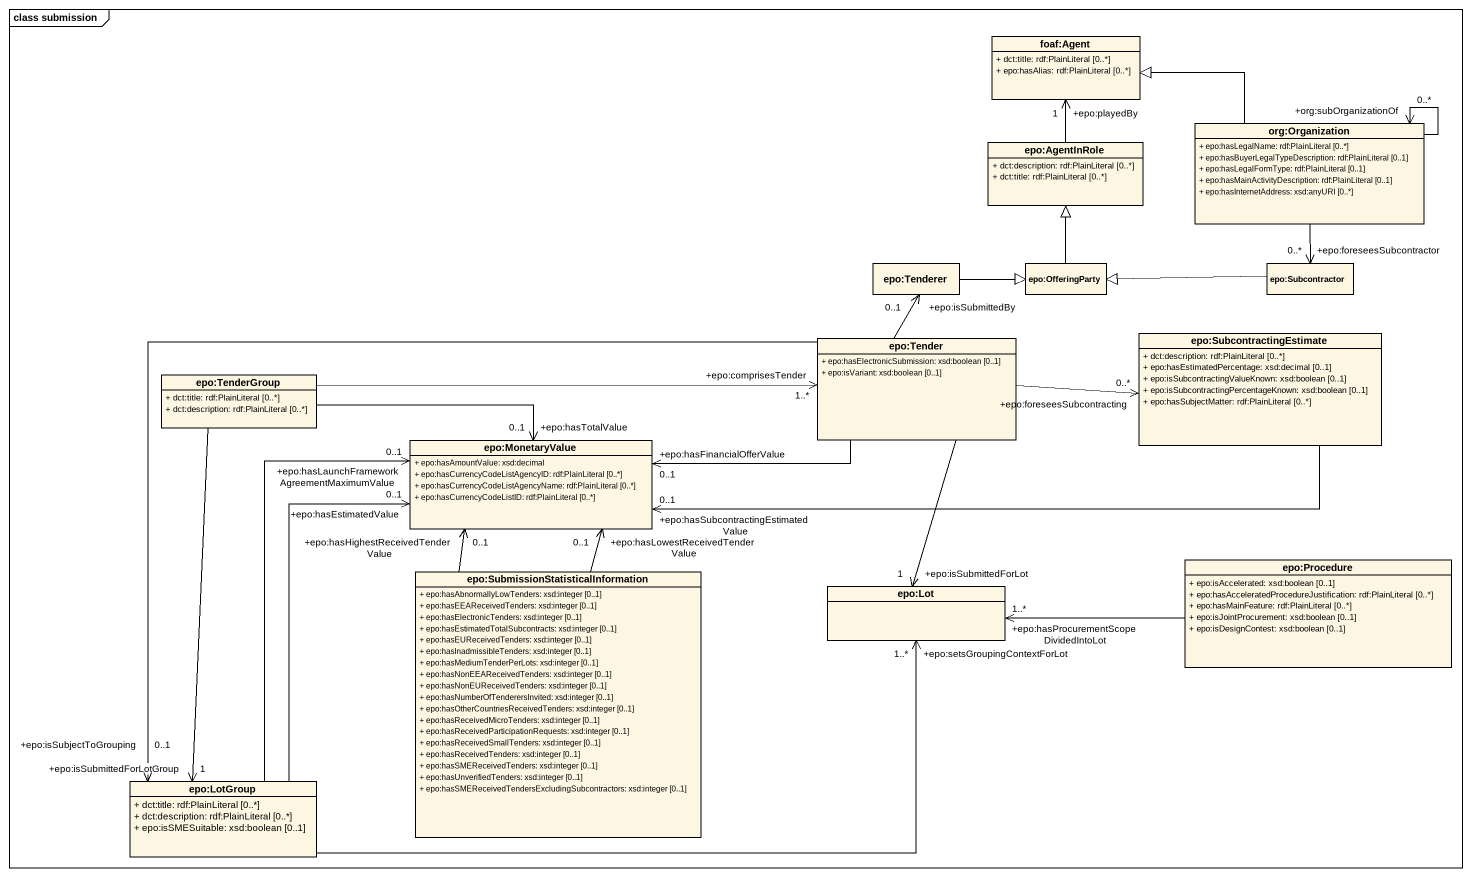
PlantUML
@startuml
mainframe class submission
hide circle
hide empty members
skinparam classAttributeIconSize 0
class "foaf:Agent" as foaf_Agent {
  + dct:title: rdf:PlainLiteral [0..*]
  + epo:hasAlias: rdf:PlainLiteral [0..*]
}
class "epo:AgentInRole" as epo_AgentInRole {
  + dct:description: rdf:PlainLiteral [0..*]
  + dct:title: rdf:PlainLiteral [0..*]
}
class "org:Organization" as org_Organization {
  + epo:hasLegalName: rdf:PlainLiteral [0..*]
  + epo:hasBuyerLegalTypeDescription: rdf:PlainLiteral [0..1]
  + epo:hasLegalFormType: rdf:PlainLiteral [0..1]
  + epo:hasMainActivityDescription: rdf:PlainLiteral [0..1]
  + epo:hasInternetAddress: xsd:anyURI [0..*]
}
class "epo:Tenderer" as epo_Tenderer
class "epo:OfferingParty" as epo_OfferingParty
class "epo:Subcontractor" as epo_Subcontractor
class "epo:Tender" as epo_Tender {
  + epo:hasElectronicSubmission: xsd:boolean [0..1]
  + epo:isVariant: xsd:boolean [0..1]
}
class "epo:SubcontractingEstimate" as epo_SubcontractingEstimate {
  + dct:description: rdf:PlainLiteral [0..*]
  + epo:hasEstimatedPercentage: xsd:decimal [0..1]
  + epo:isSubcontractingValueKnown: xsd:boolean [0..1]
  + epo:isSubcontractingPercentageKnown: xsd:boolean [0..1]
  + epo:hasSubjectMatter: rdf:PlainLiteral [0..*]
}
class "epo:TenderGroup" as epo_TenderGroup {
  + dct:title: rdf:PlainLiteral [0..*]
  + dct:description: rdf:PlainLiteral [0..*]
}
class "epo:MonetaryValue" as epo_MonetaryValue {
  + epo:hasAmountValue: xsd:decimal
  + epo:hasCurrencyCodeListAgencyID: rdf:PlainLiteral [0..*]
  + epo:hasCurrencyCodeListAgencyName: rdf:PlainLiteral [0..*]
  + epo:hasCurrencyCodeListID: rdf:PlainLiteral [0..*]
}
class "epo:Procedure" as epo_Procedure {
  + epo:isAccelerated: xsd:boolean [0..1]
  + epo:hasAcceleratedProcedureJustification: rdf:PlainLiteral [0..*]
  + epo:hasMainFeature: rdf:PlainLiteral [0..*]
  + epo:isJointProcurement: xsd:boolean [0..1]
  + epo:isDesignContest: xsd:boolean [0..1]
}
class "epo:SubmissionStatisticalInformation" as epo_SubmissionStatisticalInf {
  + epo:hasAbnormallyLowTenders: xsd:integer [0..1]
  + epo:hasEEAReceivedTenders: xsd:integer [0..1]
  + epo:hasElectronicTenders: xsd:integer [0..1]
  + epo:hasEstimatedTotalSubcontracts: xsd:integer [0..1]
  + epo:hasEUReceivedTenders: xsd:integer [0..1]
  + epo:hasInadmissibleTenders: xsd:integer [0..1]
  + epo:hasMediumTenderPerLots: xsd:integer [0..1]
  + epo:hasNonEEAReceivedTenders: xsd:integer [0..1]
  + epo:hasNonEUReceivedTenders: xsd:integer [0..1]
  + epo:hasNumberOfTenderersInvited: xsd:integer [0..1]
  + epo:hasOtherCountriesReceivedTenders: xsd:integer [0..1]
  + epo:hasReceivedMicroTenders: xsd:integer [0..1]
  + epo:hasReceivedParticipationRequests: xsd:integer [0..1]
  + epo:hasReceivedSmallTenders: xsd:integer [0..1]
  + epo:hasReceivedTenders: xsd:integer [0..1]
  + epo:hasSMEReceivedTenders: xsd:integer [0..1]
  + epo:hasUnverifiedTenders: xsd:integer [0..1]
  + epo:hasSMEReceivedTendersExcludingSubcontractors: xsd:integer [0..1]
}
class "epo:Lot" as epo_Lot
class "epo:LotGroup" as epo_LotGroup {
  + dct:title: rdf:PlainLiteral [0..*]
  + dct:description: rdf:PlainLiteral [0..*]
  + epo:isSMESuitable: xsd:boolean [0..1]
}
epo_AgentInRole -up-> "+epo:playedBy\n1" foaf_Agent
org_Organization -left-|> foaf_Agent
org_Organization --> "+org:subOrganizationOf\n0..*" org_Organization
org_Organization --> "+epo:foreseesSubcontractor\n0..*" epo_Subcontractor
epo_Tenderer -right-|> epo_OfferingParty
epo_OfferingParty -up-|> epo_AgentInRole
epo_Subcontractor -left-|> epo_OfferingParty
epo_Tender -up-> "+epo:isSubmittedBy\n0..1" epo_Tenderer
epo_Tender -right-> "+epo:foreseesSubcontracting\n0..*" epo_SubcontractingEstimate
epo_Tender -left-> "+epo:hasFinancialOfferValue\n0..1" epo_MonetaryValue
epo_Tender --> "+epo:isSubmittedForLot\n1" epo_Lot
epo_Tender --> "+epo:isSubjectToGrouping\n0..1" epo_LotGroup
epo_SubcontractingEstimate -left-> "+epo:hasSubcontractingEstimatedValue\n0..1" epo_MonetaryValue
epo_TenderGroup -right-> "+epo:comprisesTender\n1..*" epo_Tender
epo_TenderGroup -right-> "+epo:hasTotalValue\n0..1" epo_MonetaryValue
epo_TenderGroup --> "+epo:isSubmittedForLotGroup\n1" epo_LotGroup
epo_Procedure -left-> "+epo:hasProcurementScopeDividedIntoLot\n1..*" epo_Lot
epo_SubmissionStatisticalInf -up-> "+epo:hasLowestReceivedTenderValue\n0..1" epo_MonetaryValue
epo_SubmissionStatisticalInf -up-> "+epo:hasHighestReceivedTenderValue\n0..1" epo_MonetaryValue
epo_LotGroup -up-> "+epo:hasLaunchFrameworkAgreementMaximumValue\n0..1" epo_MonetaryValue
epo_LotGroup -up-> "+epo:hasEstimatedValue\n0..1" epo_MonetaryValue
epo_LotGroup -right-> "+epo:setsGroupingContextForLot\n1..*" epo_Lot
@enduml
